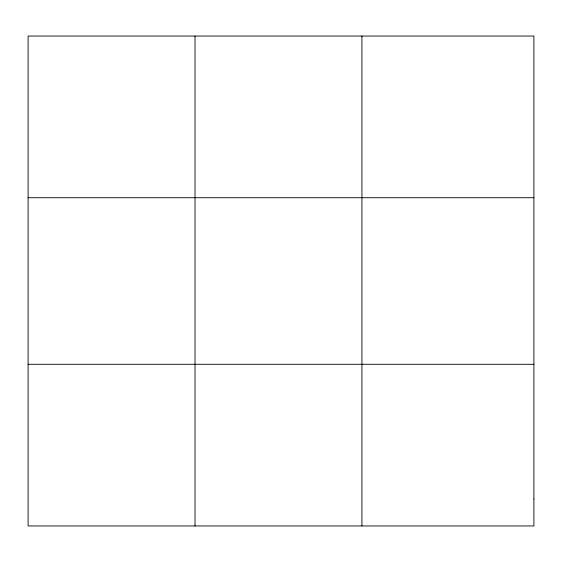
<?xml version="1.0" encoding="UTF-8"?>
<svg xmlns="http://www.w3.org/2000/svg" width="562" height="562" viewBox="0 0 562 562"><rect width="100%" height="100%" fill="white"/><g stroke="black" fill="none" stroke-linecap="round" stroke-linejoin="round"><path stroke-width="0.84" d="M28.1 197.719L533.9 197.719M28.1 364.281L533.9 364.281M361.928 36.045L361.928 525.955M195.014 36.045L195.014 525.955M533.9 499.007L533.9 525.955L28.1 525.955L28.1 36.045L533.9 36.045L533.9 499.007"/></g></svg>
